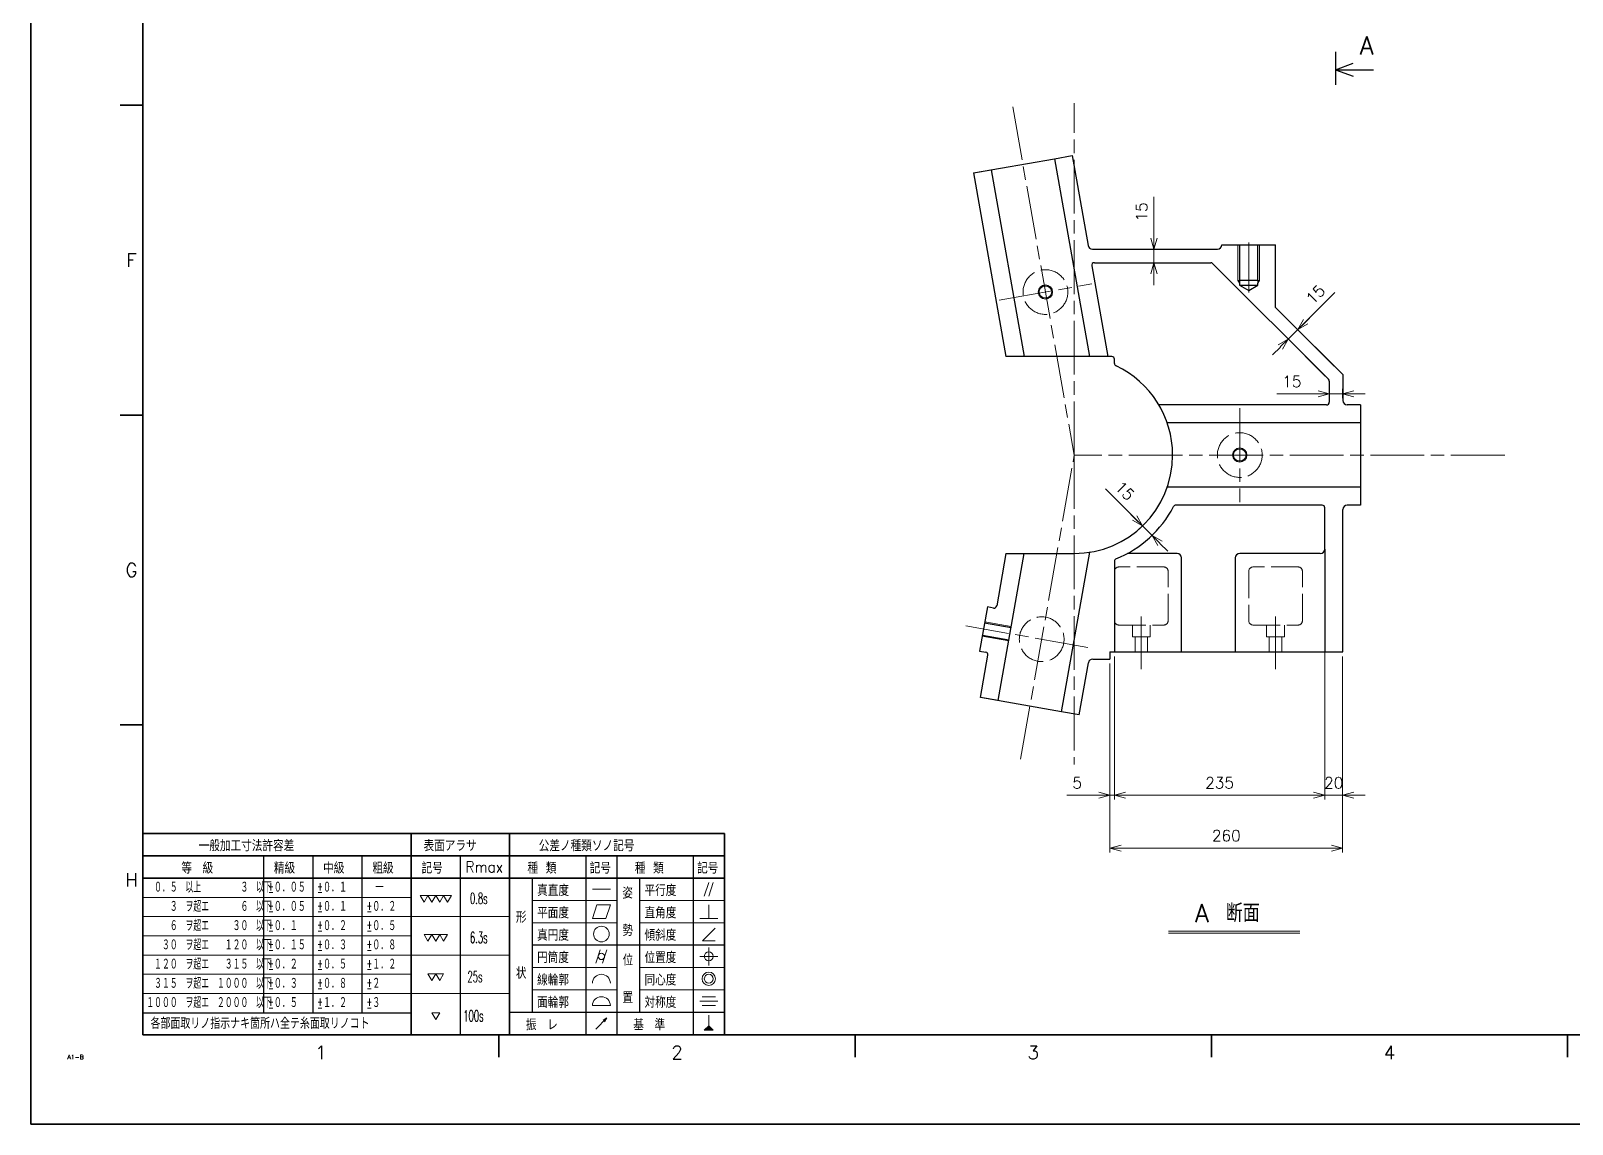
# Model space of a CAD drawing. Header units: millimetres. Extents: x 0 to 4205, y 0 to 2970.
# Drawn here: x 0 to 1722, y 0 to 1222 of the extents above; entities that cross this region are included whole.
import ezdxf
from ezdxf.enums import TextEntityAlignment as Align

# ---------------------------------------------------------------- set-up
doc = ezdxf.new("R2010")
doc.units = ezdxf.units.MM
doc.header["$LTSCALE"] = 5
doc.linetypes.add('AM_ISO02W050', pattern=[7.5, 6, -1.5])
doc.linetypes.add('AM_ISO08W050', pattern=[18, 12, -1.5, 3, -1.5])
doc.layers.get('0').update_dxf_attribs({"lineweight": 0})
doc.layers.get('Defpoints').update_dxf_attribs({"lineweight": 0})
for name, color, linetype, lineweight in [('AM_0', 7, 'Continuous', 25), ('AM_3', 6, 'AM_ISO02W050', 13), ('AM_4', 4, 'Continuous', 13), ('AM_5', 3, 'Continuous', 13), ('AM_7', 4, 'AM_ISO08W050', 13), ('AUX', 7, 'Continuous', 35)]:
    doc.layers.add(name, color=color, linetype=linetype, lineweight=lineweight)
doc.styles.get("Standard").update_dxf_attribs({"font": 'romans.shx', "bigfont": 'japanese.shx'})
doc.dimstyles.new('AM_JIS', dxfattribs={"dimtxt": 2.5, "dimasz": 2.5, "dimexe": 1, "dimexo": 1, "dimgap": 1.5, "dimtad": 3, "dimdec": 3, "dimdsep": 46, "dimtxsty": 'Standard', "dimblk": 'OPEN30', "dimcen": 0, "dimclrd": 256, "dimclre": 256, "dimclrt": 2, "dimadec": 0, "dimazin": 2, "dimtp": 0.1, "dimtm": 0.1, "dimtfac": 0.71, "dimtdec": 3, "dimtix": 1, "dimtmove": 0, "dimatfit": 3, "dimldrblk": 'OPEN30', "dimfxl": 1, "dimlwd": -1, "dimlwe": -1, "dimarcsym": 0})

# ---------------------------------------------------------------- blocks, each defined once
blk = doc.blocks.new('_Open30')
at = {"color": 0, "linetype": 'ByBlock', "lineweight": -2}
for p, q in [((-1, 0.27), (0, 0)), ((0, 0), (-1, -0.27)), ((0, 0), (-1, 0))]:
    blk.add_line(p, q, dxfattribs=at)
blk = doc.blocks.new('*D66')
at = {"layer": 'AM_5'}
for p, q in [((1254.9, 977.8), (1254.9, 1036.2)), ((1254.9, 990.3), (1254.9, 1002.8)), ((1251, 977.8), (1249.9, 977.8)), ((1254.9, 977.8), (1254.9, 962.8)), ((1251, 962.8), (1249.9, 962.8)), ((1254.9, 950.3), (1254.9, 937.8))]:
    blk.add_line(p, q, dxfattribs=at)
at = {"layer": 'Defpoints', "color": 0}
for p in [(1256, 977.8), (1254.9, 962.8), (1256, 962.8)]:
    blk.add_point(p, dxfattribs=at)
at = {"layer": 'AM_5', "xscale": 12.5, "yscale": 12.5, "zscale": 12.5}
for p, rotation in [((1254.9, 977.8), 270), ((1254.9, 962.8), 90)]:
    blk.add_blockref('_Open30', p, dxfattribs=dict(at, rotation=rotation))
at = {"layer": 'AM_5', "color": 2, "insert": (1241.1, 1019.5), "char_height": 12.5, "attachment_point": 5, "rotation": 90}
blk.add_mtext('15', dxfattribs=at)
blk = doc.blocks.new('*D68')
at = {"layer": 'AM_5'}
for p, q in [((1210.7, 522.8), (1210.7, 362.8)), ((1205.7, 514.8), (1205.7, 362.8)), ((1205.7, 367.8), (1157.4, 367.8)), ((1193.2, 367.8), (1180.7, 367.8)), ((1205.7, 367.8), (1210.7, 367.8)), ((1223.2, 367.8), (1235.7, 367.8))]:
    blk.add_line(p, q, dxfattribs=at)
at = {"layer": 'Defpoints', "color": 0}
for p in [(1205.7, 519.8), (1210.7, 527.8), (1210.7, 367.8)]:
    blk.add_point(p, dxfattribs=at)
at = {"layer": 'AM_5', "xscale": 12.5, "yscale": 12.5, "zscale": 12.5}
blk.add_blockref('_Open30', (1205.7, 367.8), dxfattribs=at)
at = {"layer": 'AM_5', "xscale": 12.5, "yscale": 12.5, "zscale": 12.5, "rotation": 180}
blk.add_blockref('_Open30', (1210.7, 367.8), dxfattribs=at)
at = {"layer": 'AM_5', "color": 2, "insert": (1169.1, 381.5), "char_height": 12.5, "attachment_point": 5}
blk.add_mtext('5', dxfattribs=at)
blk = doc.blocks.new('*D69')
at = {"layer": 'AM_5'}
for p, q in [((1445.7, 637.8), (1445.7, 362.8)), ((1210.7, 522.8), (1210.7, 362.8)), ((1223.2, 367.8), (1433.2, 367.8))]:
    blk.add_line(p, q, dxfattribs=at)
at = {"layer": 'Defpoints', "color": 0}
for p in [(1445.7, 642.8), (1210.7, 527.8), (1445.7, 367.8)]:
    blk.add_point(p, dxfattribs=at)
at = {"layer": 'AM_5', "xscale": 12.5, "yscale": 12.5, "zscale": 12.5, "rotation": 180}
blk.add_blockref('_Open30', (1210.7, 367.8), dxfattribs=at)
at = {"layer": 'AM_5', "xscale": 12.5, "yscale": 12.5, "zscale": 12.5}
blk.add_blockref('_Open30', (1445.7, 367.8), dxfattribs=at)
at = {"layer": 'AM_5', "color": 2, "insert": (1328.2, 381.5), "char_height": 12.5, "attachment_point": 5}
blk.add_mtext('235', dxfattribs=at)
blk = doc.blocks.new('*D70')
at = {"layer": 'AM_5'}
for p, q in [((1445.7, 522.8), (1445.7, 362.8)), ((1465.7, 522.8), (1465.7, 362.8)), ((1433.2, 367.8), (1420.7, 367.8)), ((1445.7, 367.8), (1465.7, 367.8)), ((1478.2, 367.8), (1490.7, 367.8))]:
    blk.add_line(p, q, dxfattribs=at)
at = {"layer": 'Defpoints', "color": 0}
for p in [(1445.7, 527.8), (1465.7, 527.8), (1465.7, 367.8)]:
    blk.add_point(p, dxfattribs=at)
at = {"layer": 'AM_5', "xscale": 12.5, "yscale": 12.5, "zscale": 12.5}
blk.add_blockref('_Open30', (1445.7, 367.8), dxfattribs=at)
at = {"layer": 'AM_5', "xscale": 12.5, "yscale": 12.5, "zscale": 12.5, "rotation": 180}
blk.add_blockref('_Open30', (1465.7, 367.8), dxfattribs=at)
at = {"layer": 'AM_5', "color": 2, "insert": (1455.7, 381.5), "char_height": 12.5, "attachment_point": 5}
blk.add_mtext('20', dxfattribs=at)
blk = doc.blocks.new('*D71')
at = {"layer": 'AM_5'}
for p, q in [((1465.7, 522.8), (1465.7, 303.6)), ((1205.7, 514.8), (1205.7, 303.6)), ((1453.2, 308.6), (1218.2, 308.6))]:
    blk.add_line(p, q, dxfattribs=at)
at = {"layer": 'Defpoints', "color": 0}
for p in [(1205.7, 519.8), (1465.7, 527.8), (1205.7, 308.6)]:
    blk.add_point(p, dxfattribs=at)
at = {"layer": 'AM_5', "xscale": 12.5, "yscale": 12.5, "zscale": 12.5, "rotation": 180}
blk.add_blockref('_Open30', (1205.7, 308.6), dxfattribs=at)
at = {"layer": 'AM_5', "xscale": 12.5, "yscale": 12.5, "zscale": 12.5}
blk.add_blockref('_Open30', (1465.7, 308.6), dxfattribs=at)
at = {"layer": 'AM_5', "color": 2, "insert": (1335.7, 322.4), "char_height": 12.5, "attachment_point": 5}
blk.add_mtext('260', dxfattribs=at)
blk = doc.blocks.new('*D72')
at = {"layer": 'AM_5'}
for p, q in [((1242.1, 668.6), (1200.7, 709.9)), ((1233.2, 677.4), (1224.4, 686.2)), ((1240, 666.5), (1238.5, 665)), ((1242.1, 668.6), (1252.7, 658)), ((1250.6, 655.9), (1249.2, 654.4)), ((1261.5, 649.1), (1270.4, 640.3))]:
    blk.add_line(p, q, dxfattribs=at)
at = {"layer": 'Defpoints', "color": 0}
for p in [(1243.5, 670), (1252.7, 658), (1254.1, 659.4)]:
    blk.add_point(p, dxfattribs=at)
at = {"layer": 'AM_5', "xscale": 12.5, "yscale": 12.5, "zscale": 12.5}
for p, rotation in [((1242.1, 668.6), 315.008455056682), ((1252.7, 658), 135.008455056682)]:
    blk.add_blockref('_Open30', p, dxfattribs=dict(at, rotation=rotation))
at = {"layer": 'AM_5', "color": 2, "insert": (1222.3, 707.8), "char_height": 12.5, "attachment_point": 5, "rotation": 315.0085}
blk.add_mtext('15', dxfattribs=at)
blk = doc.blocks.new('*D73')
at = {"layer": 'AM_5'}
for p, q in [((1450.7, 816.2), (1392.3, 816.2)), ((1438.2, 816.2), (1425.7, 816.2)), ((1450.7, 821.9), (1450.7, 811.2)), ((1450.7, 816.2), (1465.7, 816.2)), ((1465.7, 821.9), (1465.7, 811.2)), ((1478.2, 816.2), (1490.7, 816.2))]:
    blk.add_line(p, q, dxfattribs=at)
at = {"layer": 'Defpoints', "color": 0}
for p in [(1450.7, 826.9), (1465.7, 826.9), (1465.7, 816.2)]:
    blk.add_point(p, dxfattribs=at)
at = {"layer": 'AM_5', "xscale": 12.5, "yscale": 12.5, "zscale": 12.5}
blk.add_blockref('_Open30', (1450.7, 816.2), dxfattribs=at)
at = {"layer": 'AM_5', "xscale": 12.5, "yscale": 12.5, "zscale": 12.5, "rotation": 180}
blk.add_blockref('_Open30', (1465.7, 816.2), dxfattribs=at)
at = {"layer": 'AM_5', "color": 2, "insert": (1409, 830), "char_height": 12.5, "attachment_point": 5}
blk.add_mtext('15', dxfattribs=at)
blk = doc.blocks.new('*D74')
at = {"layer": 'AM_5'}
for p, q in [((1415.6, 888), (1456.9, 929.3)), ((1424.4, 896.8), (1433.2, 905.6)), ((1446.3, 836), (1401.4, 880.9)), ((1404.9, 877.4), (1415.6, 888)), ((1456.9, 846.6), (1412, 891.5)), ((1396.1, 868.5), (1387.3, 859.7))]:
    blk.add_line(p, q, dxfattribs=at)
at = {"layer": 'Defpoints', "color": 0}
for p in [(1415.6, 888), (1449.9, 832.5), (1460.5, 843.1)]:
    blk.add_point(p, dxfattribs=at)
at = {"layer": 'AM_5', "xscale": 12.5, "yscale": 12.5, "zscale": 12.5}
for p, rotation in [((1415.6, 888), 225.000000000004), ((1404.9, 877.4), 45.000000000004)]:
    blk.add_blockref('_Open30', p, dxfattribs=dict(at, rotation=rotation))
at = {"layer": 'AM_5', "color": 2, "insert": (1435.3, 927.2), "char_height": 12.5, "attachment_point": 5, "rotation": 45}
blk.add_mtext('15', dxfattribs=at)

msp = doc.modelspace()

# ---------------------------------------------------------------- linework, layer by layer
at = {"layer": 'AM_0'}
for p, q in [((1457.6188, 1198.5626), (1457.6188, 1161.6745)), ((1457.6188, 1178.4532), (1477.6188, 1185.7326)), ((1457.6188, 1178.4532), (1500.1188, 1178.4532)), ((1457.6188, 1178.4532), (1477.6188, 1171.1738)), ((1053.2807, 1063.0492), (1143.8831, 1079.0248)), ((1143.8831, 1079.0248), (1163.5792, 1082.4978)), ((1143.8831, 1079.0248), (1163.5792, 1082.4978)), ((1143.8831, 1079.0248), (1182.8933, 857.787)), ((1163.5792, 1082.4978), (1181.314, 981.9187)), ((1053.2807, 1063.0492), (1072.9769, 1066.5222)), ((1053.2807, 1063.0492), (1089.474, 857.787)), ((1072.9769, 1066.5222), (1109.7826, 857.787)), ((1330.7339, 982.787), (1390.7339, 982.787)), ((1350.3577, 982.787), (1350.3577, 942.787)), ((1371.1101, 942.787), (1371.1101, 982.787)), ((1390.7339, 912.787), (1390.7339, 982.787)), ((1186.2381, 977.787), (1325.7339, 977.787)), ((1185.3083, 959.266), (1203.2018, 857.787)), ((1188.2627, 962.787), (1318.278, 962.787)), ((1449.8552, 832.4524), (1320.3994, 961.9083)), ((1371.1101, 942.787), (1350.3577, 942.787)), ((1350.3577, 942.787), (1350.3577, 939.9745)), ((1350.3577, 939.9745), (1350.3577, 937.787)), ((1350.3577, 937.787), (1371.1101, 937.787)), ((1350.3577, 937.787), (1360.7339, 931.7963)), ((1360.7339, 931.7963), (1371.1101, 937.787)), ((1371.1101, 942.787), (1371.1101, 939.9745)), ((1371.1101, 937.787), (1371.1101, 939.9745)), ((1447.4515, 856.0694), (1390.7339, 912.787)), ((1207.7339, 857.787), (1089.474, 857.787)), ((1210.7339, 850.0855), (1210.7339, 854.787)), ((1447.4515, 856.0694), (1465.7339, 837.787)), ((1450.7339, 830.3311), (1450.7339, 806.787)), ((1465.7339, 837.787), (1465.7339, 817.7354)), ((1465.7339, 817.7354), (1465.7339, 808.787)), ((1447.7339, 803.787), (1260.4123, 803.787)), ((1485.7339, 803.787), (1470.7339, 803.787)), ((1485.7339, 803.787), (1485.7339, 783.787)), ((1485.7339, 803.787), (1485.7339, 711.787)), ((1485.7339, 783.787), (1269.6762, 783.787)), ((1485.7339, 711.787), (1269.6762, 711.787)), ((1485.7339, 711.787), (1485.7339, 691.787)), ((1485.7339, 711.787), (1485.7339, 691.787)), ((1442.7339, 691.787), (1279.3253, 691.787)), ((1485.7339, 691.787), (1470.7339, 691.787)), ((1445.7339, 642.787), (1445.7339, 688.787)), ((1465.7339, 527.787), (1465.7339, 686.787)), ((1089.474, 637.787), (1079.1543, 579.2611)), ((1080.7911, 473.3681), (1109.7826, 637.787)), ((1089.474, 637.787), (1165.7339, 637.787)), ((1151.6972, 460.8654), (1183.1376, 639.1724)), ((1182.6111, 639.0659), (1184.8352, 639.4581)), ((1280.7339, 637.787), (1225.1244, 637.787)), ((1440.7339, 637.787), (1350.7339, 637.787)), ((1445.7339, 642.787), (1445.7339, 527.787)), ((1210.7339, 629.1278), (1210.7339, 527.787)), ((1285.7339, 527.787), (1285.7339, 632.787)), ((1345.7339, 632.787), (1345.7339, 527.787)), ((1068.7853, 578.0431), (1060.1029, 528.8027)), ((1075.679, 576.8276), (1068.7853, 578.0431)), ((1065.6596, 560.3166), (1095.2039, 555.1071)), ((1063.2286, 546.5293), (1092.7728, 541.3198)), ((1060.1029, 528.8027), (1066.9965, 527.5872)), ((1061.0949, 476.841), (1069.43, 524.1118)), ((1186.5907, 519.787), (1190.7339, 519.787)), ((1190.7339, 519.787), (1205.7339, 519.787)), ((1205.7339, 527.787), (1465.7339, 527.787)), ((1205.7339, 527.787), (1205.7339, 520.2012)), ((1205.7339, 527.787), (1205.7339, 519.787)), ((1205.7339, 527.787), (1465.7339, 527.787)), ((1171.3934, 457.3924), (1181.6667, 515.6552)), ((1080.7911, 473.3681), (1061.0949, 476.841)), ((1151.6972, 460.8654), (1061.0949, 476.841)), ((1171.3934, 457.3924), (1151.6972, 460.8654)), ((1171.3934, 457.3924), (1151.6972, 460.8654))]:
    msp.add_line(p, q, dxfattribs=at)
for centre in [(1133.609, 929.9764), (1350.7339, 747.787)]:
    msp.add_circle(centre, 7, dxfattribs=at)
for centre, radius, start, end in [((1186.2381, 982.787), 5, 190, 270), ((1325.7339, 982.787), 5, 270, 0), ((1188.2627, 959.787), 3, 90, 190), ((1318.278, 959.787), 3, 45, 90), ((1207.7339, 854.787), 3, 0, 90), ((1213.7339, 850.0855), 3, 180, 244.8633395), ((1165.7339, 747.787), 110, 0, 64.8633395), ((1447.7339, 830.3311), 3, 0, 45), ((1447.7339, 806.787), 3, 270, 0), ((1470.7339, 808.787), 5, 180, 270), ((1165.7339, 747.787), 110, 270, 0), ((1165.6342, 747.8637), 125.1239, 291.9157604, 332.5422444), ((1279.3253, 688.787), 3, 90, 152.5523808), ((1442.7339, 688.787), 3, 0, 90), ((1470.7339, 686.787), 5, 90, 180), ((1280.7339, 632.787), 5, 0, 90), ((1350.7339, 632.787), 5, 90, 180), ((1440.7339, 642.787), 5, 270, 0), ((1213.7339, 629.1278), 3, 112.0243128, 180), ((1076.1999, 579.782), 3, 260, 350), ((1066.4756, 524.6328), 3, 350, 80), ((1186.5907, 514.787), 5, 90, 170)]:
    msp.add_arc(centre, radius, start, end, dxfattribs=at)
at = {"layer": 'AM_3'}
for p, q in [((1265.7339, 622.787), (1215.7339, 622.787)), ((1415.7339, 622.787), (1365.7339, 622.787)), ((1415.7339, 622.787), (1365.7339, 622.787)), ((1270.7339, 562.787), (1270.7339, 617.787)), ((1360.7339, 617.787), (1360.7339, 562.787)), ((1420.7339, 562.787), (1420.7339, 617.787)), ((1215.7339, 557.787), (1265.7339, 557.787)), ((1230.7339, 557.787), (1230.7339, 544.787)), ((1250.7339, 557.787), (1250.7339, 544.787)), ((1365.7339, 557.787), (1415.7339, 557.787)), ((1380.7339, 557.787), (1380.7339, 544.787)), ((1400.7339, 557.787), (1400.7339, 544.787)), ((1250.7339, 544.787), (1230.7339, 544.787)), ((1233.7339, 544.787), (1233.7339, 527.787)), ((1247.7339, 544.787), (1247.7339, 527.787)), ((1400.7339, 544.787), (1380.7339, 544.787)), ((1383.7339, 544.787), (1383.7339, 527.787)), ((1397.7339, 544.787), (1397.7339, 527.787))]:
    msp.add_line(p, q, dxfattribs=at)
for centre in [(1133.609, 929.9764), (1350.7339, 747.787), (1129.4414, 541.9621)]:
    msp.add_circle(centre, 25, dxfattribs=at)
for centre, start, end in [((1215.7339, 617.787), 90, 180), ((1265.7339, 617.787), 0, 90), ((1365.7339, 617.787), 90, 180), ((1415.7339, 617.787), 0, 90), ((1215.7339, 562.787), 180, 270), ((1265.7339, 562.787), 270, 0), ((1365.7339, 562.787), 180, 270), ((1415.7339, 562.787), 270, 0)]:
    msp.add_arc(centre, 5, start, end, dxfattribs=at)
at = {"layer": 'AM_4'}
for p, q in [((1348.7339, 982.787), (1348.7339, 942.787)), ((1372.7339, 942.787), (1372.7339, 982.787)), ((1348.7339, 942.787), (1350.3577, 939.9745)), ((1350.3577, 942.787), (1348.7339, 942.787)), ((1372.7339, 942.787), (1371.1101, 942.787)), ((1372.7339, 942.787), (1371.1101, 939.9745)), ((1065.8333, 561.3014), (1095.3775, 556.0919)), ((1063.0549, 545.5445), (1092.5991, 540.335))]:
    msp.add_line(p, q, dxfattribs=at)
for centre in [(1133.609, 929.9764), (1350.7339, 747.787)]:
    msp.add_circle(centre, 8, dxfattribs=at)
at = {"layer": 'AM_5'}
for p, q in [((1271.1105, 215.8588), (1417.7755, 215.8588)), ((1271.1105, 213.3588), (1417.7755, 213.3588))]:
    msp.add_line(p, q, dxfattribs=at)
at = {"layer": 'AM_7'}
for p, q in [((1097.1428, 1136.786), (1165.7339, 747.787)), ((1165.7339, 747.787), (1165.7339, 1141.051)), ((1360.7339, 985.287), (1360.7339, 929.2963)), ((1081.9066, 920.8599), (1185.3114, 939.0929)), ((1350.7339, 800.287), (1350.7339, 695.287)), ((1105.8253, 408.0283), (1165.7339, 747.787)), ((1646.7339, 747.787), (1165.7339, 747.787)), ((1165.7339, 747.787), (1165.7339, 401.8158)), ((1181.1438, 532.8456), (1044.7214, 556.9006)), ((1240.7339, 567.287), (1240.7339, 508.6366)), ((1390.7339, 567.287), (1390.7339, 508.6366))]:
    msp.add_line(p, q, dxfattribs=at)
at = {"layer": 'AUX'}
for p, q in [((125, 1138.75), (100, 1138.75)), ((125, 792.5), (100, 792.5)), ((125, 446.25), (100, 446.25)), ((125, 325), (775, 325)), ((425, 100), (425, 325)), ((535, 100), (535, 325)), ((775, 100), (775, 325)), ((775, 300), (125, 300)), ((775, 275), (125, 275)), ((523, 100), (523, 75)), ((921, 100), (921, 75)), ((1319, 100), (1319, 75)), ((1717, 100), (1717, 75))]:
    msp.add_line(p, q, dxfattribs=at)
at = {"layer": 'AUX', "color": 3, "lineweight": 25}
for p, q in [((260, 300), (260, 125)), ((315, 300), (315, 125)), ((370, 300), (370, 125)), ((480, 100), (480, 300)), ((620, 300), (620, 100)), ((655, 100), (655, 300)), ((740, 300), (740, 100)), ((560, 275), (560, 125)), ((680, 275), (680, 125)), ((775, 200), (560, 200)), ((125, 124.5), (425, 124.5)), ((535, 125), (775, 125))]:
    msp.add_line(p, q, dxfattribs=at)
at = {"layer": 'AUX', "color": 2, "lineweight": 13}
for p, q in [((627.5, 262.5), (647.5, 262.5)), ((752.5, 255), (757.5, 270)), ((762.5, 270), (757.5, 255)), ((125, 253.5), (425, 253.5)), ((439.375, 248.125), (435, 255.7027)), ((435, 255.7027), (470, 255.7027)), ((439.375, 248.125), (443.75, 255.7027)), ((448.125, 248.125), (443.75, 255.7027)), ((448.125, 248.125), (452.5, 255.7027)), ((456.875, 248.125), (452.5, 255.7027)), ((456.875, 248.125), (461.25, 255.7027)), ((465.625, 248.125), (461.25, 255.7027)), ((465.625, 248.125), (470, 255.7027)), ((655, 250), (560, 250)), ((627.5, 230), (632.5, 245)), ((632.5, 245), (647.5, 245)), ((647.5, 245), (642.5, 230)), ((775, 250), (680, 250)), ((757.5, 245), (757.5, 230)), ((535, 232), (125, 232)), ((655, 225), (560, 225)), ((642.5, 230), (627.5, 230)), ((775, 225), (680, 225)), ((767.5, 230), (747.5, 230)), ((425, 210.5), (125, 210.5)), ((443.75, 204.375), (439.375, 211.9527)), ((439.375, 211.9527), (465.625, 211.9527)), ((443.75, 204.375), (448.125, 211.9527)), ((452.5, 204.375), (448.125, 211.9527)), ((452.5, 204.375), (456.875, 211.9527)), ((461.25, 204.375), (456.875, 211.9527)), ((461.25, 204.375), (465.625, 211.9527)), ((764.5711, 219.1421), (750.429, 205)), ((631.25, 180), (636.25, 195)), ((643.75, 195), (638.75, 180)), ((764.5711, 205), (750.429, 205)), ((757.5, 197.5), (757.5, 177.5)), ((535, 189), (125, 189)), ((655, 175), (560, 175)), ((775, 175), (680, 175)), ((747.5, 187.5), (767.5, 187.5)), ((425, 167.5), (125, 167.5)), ((448.125, 160.625), (443.75, 168.2027)), ((443.75, 168.2027), (461.25, 168.2027)), ((448.125, 160.625), (452.5, 168.2027)), ((456.875, 160.625), (452.5, 168.2027)), ((456.875, 160.625), (461.25, 168.2027)), ((535, 146), (125, 146)), ((655, 150), (560, 150)), ((775, 150), (680, 150)), ((750, 142.5), (765, 142.5)), ((452.5, 116.875), (448.125, 124.4527)), ((448.125, 124.4527), (456.875, 124.4527)), ((452.5, 116.875), (456.875, 124.4527)), ((627.5, 132.5), (647.5, 132.5)), ((747.5, 137.5), (767.5, 137.5)), ((750, 132.5), (765, 132.5)), ((757.5, 121.6667), (757.5, 110)), ((643.75, 118.75), (631.25, 106.25)), ((639.3306, 116.0983), (643.75, 118.75)), ((643.75, 118.75), (641.0983, 114.3306)), ((752.5, 105), (757.5, 110)), ((752.5, 105), (762.5, 105)), ((752.643, 105.143), (752.786, 105)), ((752.786, 105), (757.643, 109.857)), ((752.8787, 105.3787), (753.2574, 105)), ((753.1144, 105.6144), (753.7288, 105)), ((753.2574, 105), (757.8787, 109.6213)), ((753.3501, 105.8501), (754.2002, 105)), ((753.5858, 106.0858), (754.6716, 105)), ((753.7288, 105), (758.1144, 109.3856)), ((753.8215, 106.3215), (755.143, 105)), ((754.0572, 106.5572), (755.6144, 105)), ((754.2002, 105), (758.3501, 109.1499)), ((754.2929, 106.7929), (756.0858, 105)), ((754.5286, 107.0286), (756.5572, 105)), ((754.6716, 105), (758.5858, 108.9142)), ((754.7643, 107.2643), (757.0286, 105)), ((755, 107.5), (757.5, 105)), ((755.143, 105), (758.8215, 108.6785)), ((755.2357, 107.7357), (757.9714, 105)), ((755.4714, 107.9714), (758.4428, 105)), ((755.6144, 105), (759.0572, 108.4428)), ((755.7071, 108.2071), (758.9142, 105)), ((755.9428, 108.4428), (759.3856, 105)), ((756.0858, 105), (759.2929, 108.2071)), ((756.1785, 108.6785), (759.857, 105)), ((756.4142, 108.9142), (760.3284, 105)), ((756.5572, 105), (759.5286, 107.9714)), ((756.6499, 109.1499), (760.7998, 105)), ((756.8856, 109.3856), (761.2712, 105)), ((757.0286, 105), (759.7643, 107.7357)), ((757.1213, 109.6213), (761.7426, 105)), ((757.357, 109.857), (762.214, 105)), ((762.5, 105), (757.5, 110)), ((757.5, 105), (760, 107.5)), ((757.9714, 105), (760.2357, 107.2643)), ((758.4428, 105), (760.4714, 107.0286)), ((758.9142, 105), (760.7071, 106.7929)), ((759.3856, 105), (760.9428, 106.5572)), ((759.857, 105), (761.1785, 106.3215)), ((760.3284, 105), (761.4142, 106.0858)), ((760.7998, 105), (761.6499, 105.8501)), ((761.2712, 105), (761.8856, 105.6144)), ((761.7426, 105), (762.1213, 105.3787)), ((762.214, 105), (762.357, 105.143))]:
    msp.add_line(p, q, dxfattribs=at)
at = {"layer": 'AUX'}
for points in [[(0, 0), (4205, 0), (4205, 2970), (0, 2970)], [(125, 100), (4105, 100), (4105, 2870), (125, 2870)]]:
    msp.add_lwpolyline(points, close=True, dxfattribs=at)
at = {"layer": 'AUX', "color": 2, "lineweight": 13}
for centre, radius in [((637.5, 212.5), 8.75), ((637.5, 187.5), 3.5575), ((757.5, 187.5), 5), ((757.5, 162.5), 7.5), ((757.5, 162.5), 5)]:
    msp.add_circle(centre, radius, dxfattribs=at)
for centre in [(637.5, 157.5), (637.5, 132.5)]:
    msp.add_arc(centre, 10, 0, 180, dxfattribs=at)

# ---------------------------------------------------------------- texts
at = {"layer": 'AM_0', "color": 2}
msp.add_text(' A\u3000断面', height=20, dxfattribs=at).set_placement((1286.9797, 225.8588))
at = {"layer": 'AM_0', "insert": (1484.8902, 1215.5102), "char_height": 20, "attachment_point": 1}
msp.add_mtext_dynamic_manual_height_columns('A', width=22.450743, gutter_width=20, heights=[0], dxfattribs=at)
at = {"layer": 'AUX', "color": 2, "lineweight": 13}
for s, height, p in [('F', 15, (112.5, 965.625)), ('G', 15, (112.5, 619.375)), ('H', 15, (112.5, 273.125)), ('1', 15, (324, 80.1121)), ('2', 15, (722, 80.1121)), ('3', 15, (1120, 80.1121)), ('4', 15, (1518, 80.1121)), ('A1-B', 5, (50, 75))]:
    msp.add_text(s, height=height, dxfattribs=at).set_placement(p, align=Align.MIDDLE)
for s, p in [('一般加工寸法許容差', (187.5, 305)), ('表面アラサ', (438.8, 305)), ('公差ノ種類ソノ記号', (567.5, 305)), ('等\u3000級', (168.15, 280)), ('精級', (271.575, 280)), ('中級', (326.575, 280)), ('粗級', (381.575, 280)), ('記号', (436.575, 280)), ('種 類', (554.825, 280)), ('記号', (624.3946, 280)), ('種 類', (674.825, 280)), ('記号', (744.3946, 280)), (' －', (375, 258.75)), ('真直度', (565.65, 255)), ('姿', (660.8333, 252.0833)), ('平行度', (685.65, 255)), ('平面度', (565.65, 230)), ('直角度', (685.65, 230)), ('形', (541.9439, 225.0503)), ('勢', (661.0417, 210.4167)), ('真円度', (565.65, 205)), ('傾斜度', (685.65, 205)), ('円筒度', (565.65, 180)), ('位', (661.25, 177.0833)), ('位置度', (685.65, 180)), ('状', (541.926, 162.5057)), ('線輪郭', (565.65, 155)), ('同心度', (685.65, 155)), ('面輪郭', (565.65, 130)), ('置', (661.0417, 135.4167)), ('対称度', (685.65, 130)), ('振\u3000レ', (553.15, 105)), ('基\u3000準', (673.15, 105))]:
    msp.add_text(s, height=12.5, dxfattribs=at).set_placement(p)
for s, width, p in [('Rmax', 0.9, (485.725, 281.25)), ('\u3000０．５\u3000以上\u3000\u3000\u3000\u3000\u3000３\u3000以下', 0.54, (128.9444, 258.75)), ('%%p０．０５', 0.55, (265, 258.75)), ('%%p０．１', 0.55, (320, 258.75)), ('0.8s', 0.55, (490.65, 246.125)), ('\u3000\u3000\u3000３\u3000ヲ超エ\u3000\u3000\u3000\u3000６\u3000以下', 0.54, (128.9444, 237.25)), ('%%p０．０５', 0.55, (265, 237.25)), ('%%p０．１', 0.55, (320, 237.25)), ('%%p０．２', 0.55, (375, 237.25)), ('\u3000\u3000\u3000６\u3000ヲ超エ\u3000\u3000\u3000３０\u3000以下', 0.54, (128.9444, 215.75)), ('%%p０．１', 0.55, (265, 215.75)), ('%%p０．２', 0.55, (320, 215.75)), ('%%p０．５', 0.55, (375, 215.75)), ('\u3000\u3000３０\u3000ヲ超エ\u3000\u3000１２０\u3000以下', 0.54, (128.9444, 194.25)), ('6.3s', 0.55, (490.65, 202.375)), ('%%p０．１５', 0.55, (265, 194.25)), ('%%p０．３', 0.55, (320, 194.25)), ('%%p０．８', 0.55, (375, 194.25)), ('\u3000１２０\u3000ヲ超エ\u3000\u3000３１５\u3000以下', 0.54, (128.9444, 172.75)), ('%%p０．２', 0.55, (265, 172.75)), ('%%p０．５', 0.55, (320, 172.75)), ('%%p１．２', 0.55, (375, 172.75)), ('\u3000３１５\u3000ヲ超エ\u3000１０００\u3000以下', 0.54, (128.9444, 151.25)), ('%%p０．３', 0.55, (265, 151.25)), ('%%p０．８', 0.55, (320, 151.25)), ('%%p２', 0.55, (375, 151.25)), (' 25s', 0.55, (483.15, 158.625)), ('１０００\u3000ヲ超エ\u3000２０００\u3000以下', 0.54, (128.9444, 129.75)), ('%%p０．５', 0.55, (265, 129.75)), ('%%p１．２', 0.55, (320, 129.75)), ('%%p３', 0.55, (375, 129.75)), ('100s', 0.55, (483.15, 114.875)), ('各部面取リノ指示ナキ箇所ハ全テ糸面取リノコト', 0.89, (133.7417, 106.5))]:
    msp.add_text(s, height=12.5, dxfattribs=dict(at, width=width)).set_placement(p)

# ---------------------------------------------------------------- dimensions: what is measured, and where the dimension line sits
at = {"layer": 'AM_5'}
for base, p1, p2, angle, override, picture, middle in [((1254.8568, 962.787), (1255.986, 977.787), (1255.986, 962.787), 270, {"dimscale": 5}, '*D66', (1254.8568, 1019.5131)), ((1415.5511, 887.9697), (1449.8552, 832.4524), (1460.4618, 843.059), 45, {"dimscale": 5}, '*D74', (1445.056, 917.4746)), ((1465.7339, 816.2432), (1450.7339, 826.8776), (1465.7339, 826.8776), 0, {"dimscale": 5}, '*D73', (1409.0077, 816.2432)), ((1252.686, 657.9632), (1243.5156, 670.0052), (1254.1231, 659.4008), 315.0084551, {"dimscale": 5, "dimdec": 0}, '*D72', (1212.5692, 698.0681))]:
    dim = msp.add_linear_dim(base=base, p1=p1, p2=p2, angle=angle, dimstyle='AM_JIS', override=override, dxfattribs=at)
    dim.commit()
    dim.dimension.update_dxf_attribs({"geometry": picture, "text_midpoint": middle, "dimtype": 161})
for base, p1, p2, picture, middle in [((1445.7339, 367.7809), (1210.7339, 527.787), (1445.7339, 642.787), '*D69', (1328.2339, 381.5309)), ((1205.7339, 308.6372), (1465.7339, 527.787), (1205.7339, 519.787), '*D71', (1335.7339, 322.3872)), ((1465.7339, 367.7809), (1445.7339, 527.787), (1465.7339, 527.787), '*D70', (1455.7339, 381.5309))]:
    dim = msp.add_linear_dim(base=base, p1=p1, p2=p2, dimstyle='AM_JIS', override={"dimscale": 5}, dxfattribs=at)
    dim.commit()
    dim.dimension.update_dxf_attribs({"geometry": picture, "text_midpoint": middle})
dim = msp.add_linear_dim(base=(1210.7339, 367.7809), p1=(1205.7339, 519.787), p2=(1210.7339, 527.787), dimstyle='AM_JIS', override={"dimscale": 5}, dxfattribs=at)
dim.commit()
dim.dimension.update_dxf_attribs({"geometry": '*D68', "text_midpoint": (1169.0672, 367.7809), "dimtype": 160})

doc.saveas('drawing.dxf')
